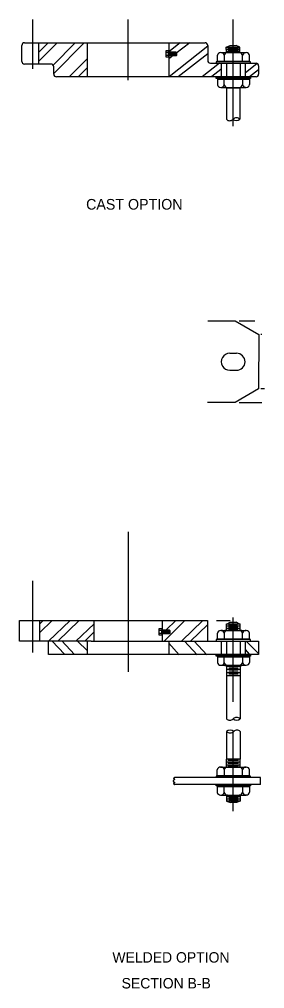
# Model space of a CAD drawing. Extents: x -794.7 to -765.6, y 476.9 to 490.1.
# Drawn here: x -767.12 to -765.62, y 482.09 to 488.03 of the extents above; entities that cross this region are included whole.
import ezdxf

# ---------------------------------------------------------------- set-up
doc = ezdxf.new("R2010")
doc.units = 0
for name, color, linetype in [('es_DETAIL', 7, 'Continuous'), ('es_DETAIL-anno', 7, 'Continuous'), ('es_NO-PLOT', 7, 'Continuous')]:
    doc.layers.add(name, color=color, linetype=linetype)

msp = doc.modelspace()

# ---------------------------------------------------------------- linework, layer by layer
at = {"layer": 'es_DETAIL'}
for p, q in [((-767.0351, 487.722), (-767.0351, 488.0254)), ((-766.4518, 487.6539), (-766.4518, 488.0254)), ((-765.8086, 487.3704), (-765.8086, 488.0254)), ((-767.1033, 487.7681), (-767.1033, 487.8659)), ((-767.087, 487.8822), (-765.9809, 487.8822)), ((-766.999, 487.7518), (-766.999, 487.8822)), ((-766.9417, 487.8823), (-766.9989, 487.8251)), ((-766.8869, 487.8818), (-766.9987, 487.77)), ((-766.7762, 487.8819), (-766.9121, 487.746)), ((-766.721, 487.8817), (-766.908, 487.6948)), ((-766.7018, 487.6746), (-766.7018, 487.8822)), ((-766.2018, 487.8822), (-766.2018, 487.6735)), ((-766.1327, 487.8822), (-766.2018, 487.8275)), ((-766.0738, 487.8822), (-766.2018, 487.783)), ((-765.9646, 487.8606), (-766.2007, 487.6735)), ((-765.9646, 487.8659), (-765.9646, 487.7735)), ((-765.8508, 487.8558), (-765.8279, 487.8655)), ((-765.8503, 487.8241), (-765.8508, 487.8558)), ((-765.8503, 487.8558), (-765.7675, 487.8558)), ((-765.8279, 487.8655), (-765.7904, 487.8655)), ((-765.7675, 487.8558), (-765.7904, 487.8655)), ((-765.7669, 487.8241), (-765.7675, 487.8558)), ((-766.2004, 487.8216), (-766.2004, 487.8057)), ((-766.1952, 487.8242), (-766.1952, 487.8051)), ((-766.1941, 487.8264), (-766.1941, 487.8023)), ((-766.188, 487.8216), (-766.188, 487.8057)), ((-766.1819, 487.8264), (-766.1819, 487.8023)), ((-766.1758, 487.8216), (-766.1758, 487.8057)), ((-766.1697, 487.8264), (-766.1697, 487.8023)), ((-766.1636, 487.8216), (-766.1636, 487.8057)), ((-766.1573, 487.8252), (-766.1573, 487.8032)), ((-765.9646, 487.8137), (-766.1455, 487.6735)), ((-765.9054, 487.7705), (-765.9054, 487.8059)), ((-765.885, 487.8217), (-765.7293, 487.8217)), ((-765.8632, 487.8048), (-765.8632, 487.7705)), ((-765.8503, 487.842), (-765.7669, 487.842)), ((-765.8503, 487.8294), (-765.7669, 487.8294)), ((-765.8503, 487.8241), (-765.7669, 487.8241)), ((-765.8407, 487.8494), (-765.7761, 487.8494)), ((-765.8407, 487.836), (-765.7761, 487.836)), ((-765.7506, 487.7705), (-765.7506, 487.8072)), ((-765.7084, 487.7705), (-765.7084, 487.805)), ((-766.9241, 487.7518), (-767.087, 487.7518)), ((-766.9078, 487.6898), (-766.9078, 487.7355)), ((-766.7018, 487.7856), (-766.8138, 487.6735)), ((-765.8925, 487.7577), (-765.9988, 487.6735)), ((-765.9483, 487.7572), (-765.6686, 487.7572)), ((-765.7028, 487.7664), (-765.9121, 487.7664)), ((-765.9121, 487.7664), (-765.9121, 487.7571)), ((-765.9121, 487.7571), (-765.7028, 487.7571)), ((-765.9054, 487.7705), (-765.7084, 487.7705)), ((-765.8815, 487.757), (-765.8815, 487.6737)), ((-765.8494, 487.757), (-765.8494, 487.6737)), ((-765.7661, 487.757), (-765.7661, 487.6737)), ((-765.7356, 487.757), (-765.7356, 487.6737)), ((-765.6613, 487.7554), (-765.7356, 487.6965)), ((-765.7028, 487.7571), (-765.7028, 487.7664)), ((-765.6523, 487.7409), (-765.6523, 487.6898)), ((-765.6686, 487.6735), (-766.8915, 487.6735)), ((-766.7018, 487.7303), (-766.7585, 487.6735)), ((-765.8835, 487.7191), (-765.9393, 487.6758)), ((-765.9121, 487.6736), (-765.7028, 487.6736)), ((-765.9121, 487.6643), (-765.9121, 487.6736)), ((-765.6523, 487.7168), (-765.7081, 487.6735)), ((-765.7028, 487.6736), (-765.7028, 487.6643)), ((-765.7028, 487.6643), (-765.9121, 487.6643)), ((-765.9054, 487.6602), (-765.7084, 487.6602)), ((-765.9054, 487.6602), (-765.9054, 487.6248)), ((-765.8632, 487.6259), (-765.8632, 487.6602)), ((-765.7506, 487.6602), (-765.7506, 487.6235)), ((-765.7084, 487.6602), (-765.7084, 487.6257)), ((-765.885, 487.609), (-765.7293, 487.609)), ((-765.8503, 487.6066), (-765.8503, 487.4133)), ((-765.8503, 487.6066), (-765.7669, 487.6066)), ((-765.7669, 487.6066), (-765.7669, 487.4133)), ((-765.6522, 486.095), (-765.6524, 485.7617)), ((-765.8293, 485.9805), (-765.7877, 485.9805)), ((-765.8294, 485.8763), (-765.7878, 485.8763)), ((-766.4518, 484.8874), (-766.4518, 484.029)), ((-767.0351, 484.1475), (-767.0351, 484.5871)), ((-765.8077, 483.846), (-765.8077, 484.3612)), ((-767.1185, 484.2179), (-767.1185, 484.3432)), ((-767.1185, 484.3432), (-765.9652, 484.3432)), ((-766.9733, 484.3433), (-766.9935, 484.3231)), ((-766.9935, 484.2179), (-766.9935, 484.3432)), ((-766.9184, 484.3428), (-766.9935, 484.2712)), ((-766.8077, 484.3429), (-766.9392, 484.2165)), ((-766.7525, 484.3427), (-766.8826, 484.2178)), ((-766.6601, 484.3235), (-766.7721, 484.2177)), ((-766.6601, 484.2179), (-766.6601, 484.3432)), ((-766.2435, 484.3419), (-766.2435, 484.2179)), ((-766.1057, 484.3432), (-766.231, 484.2179)), ((-766.1602, 484.344), (-766.2182, 484.2859)), ((-765.9949, 484.3432), (-766.124, 484.2193)), ((-765.9652, 484.3163), (-766.0701, 484.2179)), ((-765.9652, 484.3432), (-765.9652, 484.2179)), ((-765.8494, 484.323), (-765.7661, 484.323)), ((-765.8494, 484.285), (-765.8494, 484.323)), ((-765.8494, 484.3114), (-765.7661, 484.3114)), ((-765.8494, 484.2976), (-765.7661, 484.2976)), ((-765.8458, 484.323), (-765.8273, 484.3328)), ((-765.8458, 484.323), (-765.7714, 484.323)), ((-765.8368, 484.3167), (-765.7811, 484.3167)), ((-765.8362, 484.305), (-765.7806, 484.305)), ((-765.8362, 484.2916), (-765.7806, 484.2916)), ((-765.8273, 484.3328), (-765.7899, 484.3328)), ((-765.7714, 484.323), (-765.7899, 484.3328)), ((-765.7661, 484.285), (-765.7661, 484.323)), ((-766.6601, 484.2743), (-766.7166, 484.2178)), ((-766.2421, 484.2814), (-766.2421, 484.2654)), ((-766.2369, 484.284), (-766.2369, 484.2648)), ((-766.2358, 484.2861), (-766.2358, 484.262)), ((-766.2297, 484.2814), (-766.2297, 484.2654)), ((-766.2236, 484.2861), (-766.2236, 484.262)), ((-766.2175, 484.2814), (-766.2175, 484.2654)), ((-766.2114, 484.2861), (-766.2114, 484.262)), ((-766.2053, 484.2814), (-766.2053, 484.2654)), ((-766.199, 484.2849), (-766.199, 484.2629)), ((-765.9054, 484.2314), (-765.9054, 484.2668)), ((-765.9054, 484.2314), (-765.7084, 484.2314)), ((-765.885, 484.2826), (-765.7293, 484.2826)), ((-765.8632, 484.2657), (-765.8632, 484.2314)), ((-765.8599, 484.285), (-765.7557, 484.285)), ((-765.8494, 484.285), (-765.7661, 484.285)), ((-765.7506, 484.2314), (-765.7506, 484.2681)), ((-765.7084, 484.2314), (-765.7084, 484.2659)), ((-766.6785, 484.2179), (-767.1185, 484.2179)), ((-766.9393, 484.1346), (-766.9393, 484.2179)), ((-766.9173, 484.218), (-766.8411, 484.1367)), ((-766.8589, 484.2182), (-766.7813, 484.1354)), ((-766.7618, 484.2175), (-766.7015, 484.1572)), ((-766.7015, 484.1369), (-766.7015, 484.2182)), ((-766.6785, 484.2179), (-765.6523, 484.2179)), ((-766.2018, 484.2179), (-766.2018, 484.1346)), ((-766.2018, 484.2046), (-766.1397, 484.134)), ((-766.1069, 484.2169), (-766.0292, 484.1342)), ((-766.047, 484.2169), (-765.9694, 484.1342)), ((-765.7028, 484.2273), (-765.9121, 484.2273)), ((-765.9121, 484.2273), (-765.9121, 484.218)), ((-765.9121, 484.218), (-765.7028, 484.218)), ((-765.8815, 484.2179), (-765.8815, 484.1346)), ((-765.8494, 484.2179), (-765.8494, 484.1346)), ((-765.7661, 484.2179), (-765.7661, 484.1346)), ((-765.7356, 484.2179), (-765.7356, 484.1346)), ((-765.7285, 484.2173), (-765.6523, 484.1412)), ((-765.7028, 484.218), (-765.7028, 484.2273)), ((-765.6523, 484.2179), (-765.6523, 484.1346)), ((-765.6523, 484.1346), (-766.9393, 484.1346)), ((-765.9121, 484.1345), (-765.7028, 484.1345)), ((-765.9121, 484.1252), (-765.9121, 484.1345)), ((-765.7028, 484.1252), (-765.9121, 484.1252)), ((-765.9054, 484.121), (-765.7084, 484.121)), ((-765.9054, 484.121), (-765.9054, 484.0857)), ((-765.8632, 484.0867), (-765.8632, 484.121)), ((-765.7506, 484.121), (-765.7506, 484.0843)), ((-765.7356, 484.1656), (-765.7102, 484.1365)), ((-765.7084, 484.121), (-765.7084, 484.0865)), ((-765.7028, 484.1345), (-765.7028, 484.1252)), ((-765.885, 484.0699), (-765.7293, 484.0699)), ((-765.8599, 484.0675), (-765.7557, 484.0675)), ((-765.8494, 484.0625), (-765.8494, 483.7417)), ((-765.7661, 484.0612), (-765.8494, 484.0612)), ((-765.7788, 484.0519), (-765.8345, 484.0519)), ((-765.7661, 484.0625), (-765.7661, 483.7417)), ((-765.7661, 484.0426), (-765.8494, 484.0426)), ((-765.7661, 484.024), (-765.8494, 484.024)), ((-765.7661, 484.0054), (-765.8494, 484.0054)), ((-765.7788, 484.0333), (-765.8345, 484.0333)), ((-765.7788, 484.0147), (-765.8345, 484.0147)), ((-765.8494, 483.6645), (-765.8494, 483.4952)), ((-765.8077, 483.176), (-765.8077, 483.6645)), ((-765.7661, 483.6645), (-765.7661, 483.4952)), ((-765.7661, 483.4952), (-765.8494, 483.4952)), ((-765.8494, 483.4458), (-765.8494, 483.4952)), ((-765.7661, 483.4766), (-765.8494, 483.4766)), ((-765.7661, 483.458), (-765.8494, 483.458)), ((-765.775, 483.4859), (-765.8403, 483.4859)), ((-765.775, 483.4673), (-765.8403, 483.4673)), ((-765.7661, 483.4449), (-765.7661, 483.4952)), ((-765.9056, 483.3946), (-765.9056, 483.43)), ((-765.8853, 483.4458), (-765.7296, 483.4458)), ((-765.8635, 483.4289), (-765.8635, 483.3946)), ((-765.775, 483.4487), (-765.8403, 483.4487)), ((-765.7509, 483.3946), (-765.7509, 483.4313)), ((-765.7087, 483.3946), (-765.7087, 483.4291)), ((-765.6411, 483.3812), (-766.1682, 483.3812)), ((-765.6411, 483.3395), (-766.1682, 483.3395)), ((-765.7031, 483.3905), (-765.9124, 483.3905)), ((-765.9124, 483.3905), (-765.9124, 483.3812)), ((-765.9124, 483.3302), (-765.9124, 483.3395)), ((-765.9056, 483.3946), (-765.7087, 483.3946)), ((-765.7031, 483.3812), (-765.7031, 483.3905)), ((-765.7031, 483.3395), (-765.7031, 483.3302)), ((-765.6411, 483.3395), (-765.6411, 483.3812)), ((-765.7031, 483.3302), (-765.9124, 483.3302)), ((-765.9056, 483.3261), (-765.7087, 483.3261)), ((-765.9056, 483.3261), (-765.9056, 483.2907)), ((-765.8635, 483.2918), (-765.8635, 483.3261)), ((-765.7509, 483.3261), (-765.7509, 483.2894)), ((-765.7087, 483.3261), (-765.7087, 483.2916)), ((-765.8853, 483.2749), (-765.7296, 483.2749)), ((-765.8494, 483.2759), (-765.8494, 483.2379)), ((-765.7661, 483.2633), (-765.8494, 483.2633)), ((-765.7661, 483.2495), (-765.8494, 483.2495)), ((-765.7661, 483.2379), (-765.8494, 483.2379)), ((-765.8494, 483.2379), (-765.8249, 483.2281)), ((-765.769, 483.2378), (-765.8434, 483.2378)), ((-765.7785, 483.2693), (-765.8342, 483.2693)), ((-765.7785, 483.2559), (-765.8342, 483.2559)), ((-765.778, 483.2442), (-765.8336, 483.2442)), ((-765.7874, 483.2281), (-765.8249, 483.2281)), ((-765.7661, 483.2379), (-765.7874, 483.2281)), ((-765.7661, 483.2759), (-765.7661, 483.2379))]:
    msp.add_line(p, q, dxfattribs=at)
for points in [[(-766.2194, 487.8341), (-766.2048, 487.8341), (-766.2048, 487.7949), (-766.2194, 487.7949)], [(-766.2194, 487.8241), (-766.2048, 487.8241), (-766.2048, 487.8037), (-766.2194, 487.8037)], [(-766.2048, 487.8264), (-766.1585, 487.8264), (-766.1552, 487.8232), (-766.1552, 487.8052), (-766.1585, 487.802), (-766.2048, 487.802)], [(-766.2611, 484.2939), (-766.2465, 484.2939), (-766.2465, 484.2546), (-766.2611, 484.2546)], [(-766.261, 484.2838), (-766.2465, 484.2838), (-766.2465, 484.2635), (-766.261, 484.2635)], [(-766.2464, 484.2862), (-766.2002, 484.2862), (-766.1969, 484.2829), (-766.1969, 484.2649), (-766.2002, 484.2617), (-766.2464, 484.2617)]]:
    msp.add_lwpolyline(points, close=True, dxfattribs=at)
for points in [[(-765.9646, 486.1784), (-765.7965, 486.1784)], [(-765.7965, 486.1784), (-765.6522, 486.095)], [(-765.6524, 485.7617), (-765.7968, 485.6784)], [(-765.7968, 485.6784), (-765.965, 485.6784)]]:
    msp.add_lwpolyline(points, dxfattribs=at)
for centre, radius, start, end in [((-767.087, 487.8659), 0.0163, 90, 180), ((-765.9809, 487.8659), 0.0163, 0, 90), ((-767.087, 487.7681), 0.0163, 180, 270), ((-766.9241, 487.7355), 0.0163, 0, 90), ((-765.9483, 487.7735), 0.0163, 180, 270), ((-765.6686, 487.7409), 0.0163, 0, 90), ((-766.8915, 487.6898), 0.0163, 180, 270), ((-765.6686, 487.6898), 0.0163, 270, 360), ((-765.83, 487.4332), 0.0284, 224.4, 314.40031), ((-765.7883, 487.3925), 0.0298, 44.30263, 136.81588), ((-765.7888, 487.4395), 0.0341, 231.35208, 309.76642), ((-765.8294, 485.9284), 0.0521, 89.95114, 269.95114), ((-765.7877, 485.9284), 0.0521, 269.95114, 89.95114), ((-765.8286, 483.762), 0.029, 224.26863, 314.26894), ((-765.787, 483.7212), 0.0293, 44.45257, 136.96582), ((-765.7876, 483.7674), 0.0335, 231.50203, 309.91636), ((-765.8268, 483.6371), 0.0355, 51.10017, 129.5145), ((-765.8271, 483.6861), 0.031, 224.05071, 316.56396), ((-765.7854, 483.6454), 0.0272, 44.64168, 134.64199)]:
    msp.add_arc(centre, radius, start, end, dxfattribs=at)
for centre, start_param, end_param in [((-765.8843, 487.8048), 3.225453, 6.220053), ((-765.8421, 487.8048), 4.763471, 6.29014), ((-765.772, 487.8047), 3.150312, 4.679269), ((-765.7295, 487.8048), 3.1542, 6.139849), ((-765.8843, 487.6259), 0.063132, 3.057732), ((-765.8421, 487.6259), 6.276231, 7.8029), ((-765.772, 487.626), 1.603916, 3.132874), ((-765.7295, 487.6259), 0.143336, 3.128985), ((-765.8843, 484.2657), 3.225453, 6.220053), ((-765.8421, 484.2657), 4.763471, 6.29014), ((-765.772, 484.2656), 3.150312, 4.679269), ((-765.7295, 484.2657), 3.1542, 6.139849), ((-765.8843, 484.0867), 0.063132, 3.057732), ((-765.8421, 484.0867), 6.276231, 7.8029), ((-765.772, 484.0868), 1.603916, 3.132874), ((-765.7295, 484.0867), 0.143336, 3.128985), ((-765.8845, 483.4289), 3.225453, 6.220053), ((-765.8424, 483.4289), 4.763471, 6.29014), ((-765.7723, 483.4288), 3.150312, 4.679269), ((-765.7298, 483.4289), 3.1542, 6.139849), ((-765.8845, 483.2918), 0.063132, 3.057732), ((-765.8424, 483.2918), 6.276231, 7.8029), ((-765.7723, 483.2919), 1.603916, 3.132874), ((-765.7298, 483.2918), 0.143336, 3.128985)]:
    msp.add_ellipse(centre, major_axis=(-0.0211, 0), ratio=0.8, start_param=start_param, end_param=end_param, dxfattribs=at)
msp.add_open_spline([(-766.1682, 483.3812), (-766.1698, 483.3789), (-766.1744, 483.3767), (-766.1705, 483.3744), (-766.1672, 483.3705), (-766.1797, 483.3586), (-766.1706, 483.3547), (-766.1665, 483.3524), (-766.1739, 483.3451), (-766.1725, 483.342), (-766.1682, 483.3395)], degree=2, dxfattribs=at)
at = {"layer": 'es_DETAIL-anno'}
msp.add_line((-765.9097, 484.3432), (-765.8272, 484.3432), dxfattribs=at)
for points in [[(-765.7714, 486.1784), (-765.6761, 486.1784)], [(-765.6327, 486.095), (-765.6398, 486.095)], [(-765.6158, 485.7617), (-765.6398, 485.7617)], [(-765.7714, 485.6784), (-765.6327, 485.6784)]]:
    msp.add_lwpolyline(points, dxfattribs=at)

# ---------------------------------------------------------------- texts
at = {"layer": 'es_NO-PLOT'}
for s, height, p in [('CAST OPTION', 0.065197, (-766.7096, 486.8603)), ('WELDED OPTION', 0.063975, (-766.5485, 482.2483)), ('SECTION B-B', 0.063975, (-766.492, 482.09))]:
    msp.add_text(s, height=height, dxfattribs=at).set_placement(p)

doc.saveas('drawing.dxf')
